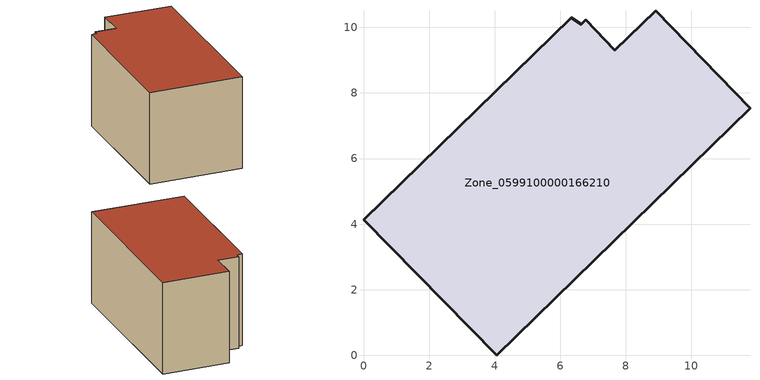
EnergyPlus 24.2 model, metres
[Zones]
Zone_0599100000166210
 floor ground (C_G): 6.63,10.1 6.78,10.23 7.67,9.31 8.91,10.51 11.79,7.53 4.06,0 0,4.14 6.33,10.3 z0
 wall outside (C_F): 4.06,0 11.79,7.53 8.91,10.51 7.67,9.31 6.78,10.23 6.63,10.1 6.33,10.3 0,4.14 4.06,0 z0:5.79
 roof outside (C_R): 6.78,10.23 6.63,10.1 6.33,10.3 0,4.14 4.06,0 11.79,7.53 8.91,10.51 7.67,9.31 z5.79
[BUILDING]
Pand.0599100000166210: North Axis=0; Terrain=City; Loads Convergence Tolerance Value=0.04; Temperature Convergence Tolerance Value=0.4; Solar Distribution=FullExterior; Maximum Number of Warmup Days=25; Minimum Number of Warmup Days=1
[Site:Location]
Rotterdam.The.Hague.AP_ZH_NLD Design_Conditions: Latitude=51.96; Longitude=4.45; Time Zone=1; Elevation=-4.5
[SITE:GROUNDTEMPERATURE:BUILDINGSURFACE]
18, 18, 18, 18, 18, 18, 18, 18, 18, 18, 18, 18
[MATERIAL] Thermal Absorptance=0.9; Solar Absorptance=0.7; Visible Absorptance=0.7
Name | Roughness | Thickness | Conductivity | Density | Specific Heat
G.TI.1975-1991 | MediumSmooth | 0.15 | 0.288461 | 540 | 1210
F.TI.1975-1991 | Rough | 0.3 | 0.230769 | 1920 | 840
R.TI.1975-1991 | MediumRough | 0.2 | 0.153846 | 1500 | 1000
[CONSTRUCTION]
C_G: G.TI.1975-1991
C_F: F.TI.1975-1991
C_R: R.TI.1975-1991
[ZONE]
Zone_0599100000166210: Type=1; Multiplier=1; Ceiling Height=Autocalculate; Volume=Autocalculate; Floor Area=autocalculate; Part of Total Floor Area=Yes
[ZONEINFILTRATION:DESIGNFLOWRATE]
Infil_Zone_0599100000166210: Zone or ZoneList or Space or SpaceList=Zone_0599100000166210; Schedule=AlwaysOn; Design Flow Rate Calculation Method=Flow/Area; Flow Rate per Floor Area=0.003; Constant Term Coefficient=1; Temperature Term Coefficient=0; Velocity Term Coefficient=0; Velocity Squared Term Coefficient=0
[HVACTEMPLATE:ZONE:IDEALLOADSAIRSYSTEM]
Zone_0599100000166210: Maximum Heating Supply Air Temperature=50; Minimum Cooling Supply Air Temperature=13; Maximum Heating Supply Air Humidity Ratio=0.0156; Minimum Cooling Supply Air Humidity Ratio=0.0077; Heating Limit=NoLimit; Cooling Limit=NoLimit; Dehumidification Control Type=ConstantSensibleHeatRatio; Cooling Sensible Heat Ratio=0.7; Dehumidification Setpoint=60; Humidification Control Type=None; Humidification Setpoint=30; Outdoor Air Method=None; Outdoor Air Flow Rate per Person=0.00944; Outdoor Air Flow Rate per Zone Floor Area=0; Outdoor Air Flow Rate per Zone=0; Demand Controlled Ventilation Type=None; Outdoor Air Economizer Type=NoEconomizer; Heat Recovery Type=None; Sensible Heat Recovery Effectiveness=0.7; Latent Heat Recovery Effectiveness=0.65
[ZONECONTROL:THERMOSTAT]
ThermostatControl_Zone_0599100000166210: Zone or ZoneList=Zone_0599100000166210; Control Type Schedule=DualSetpointControlType; Control 1=Thermostat_Zone_0599100000166210; Temperature Difference Between Cutout And Setpoint=0
[THERMOSTATSETPOINT:DUALSETPOINT]
Thermostat_Zone_0599100000166210: Heating Setpoint Temperature Schedule=HeatingSetpoint_Zone_0599100000166210; Cooling Setpoint Temperature Schedule=CoolingSetpoint_Zone_0599100000166210
[SCHEDULE:COMPACT]
HeatingSetpoint_Zone_0599100000166210: Through: 12/31, For: AllDays, Until: 24:00, 21
CoolingSetpoint_Zone_0599100000166210: Through: 12/31, For: AllDays, Until: 24:00, 24
DualSetpointControlType: Through: 12/31, For: AllDays, Until: 24:00, 4
AlwaysOn: Through: 12/31, For: AllDays, Until: 24:00, 1
